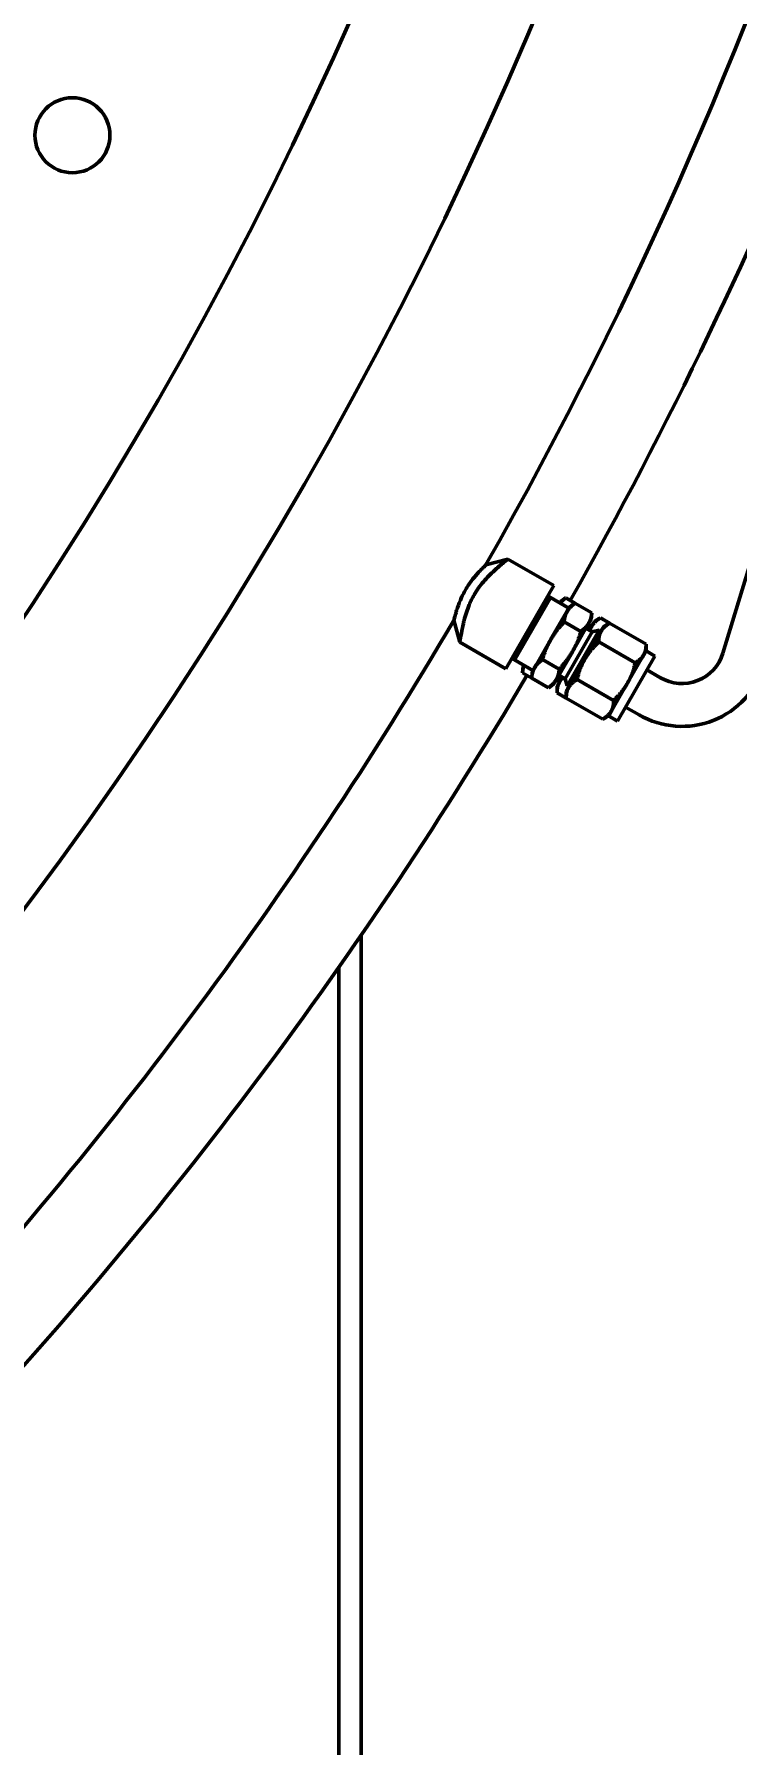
# Model space of a CAD drawing. Header units: inches. Extents: x 11 to 1621, y 11 to 1332.
# Drawn here: x 1285.96 to 1294.15, y 319.62 to 339.58 of the extents above; entities that cross this region are included whole.
import ezdxf

# ---------------------------------------------------------------- set-up
doc = ezdxf.new("R2010")
doc.units = ezdxf.units.IN
doc.header["$LTSCALE"] = 48
doc.header["$MEASUREMENT"] = 0
doc.layers.add('Dimension (ANSI)', color=7, linetype='Continuous', lineweight=25)
doc.layers.add('Visible (ANSI)', color=7, linetype='Continuous', lineweight=50)
doc.styles.add('Dimension Text', font='tahoma.ttf')
doc.dimstyles.new('ELC FT', dxfattribs={"dimscale": 48, "dimtxt": 0.12, "dimasz": 0.098425, "dimexe": 0.05, "dimexo": 0.1, "dimgap": 0.031496, "dimtad": 1, "dimdec": 5, "dimzin": 3, "dimdsep": 46, "dimlunit": 4, "dimtxsty": 'Dimension Text', "dimcen": 0.09, "dimdle": 0.5, "dimclrd": 5, "dimclre": 5, "dimclrt": 256, "dimadec": 1, "dimazin": 3, "dimtfac": 0.833333, "dimtofl": 0, "dimtmove": 0, "dimatfit": 3, "dimfxl": 0, "dimfrac": 2, "dimtolj": 1, "dimtzin": 0, "dimlwd": 25, "dimlwe": 25, "dimarcsym": 0})

# ---------------------------------------------------------------- blocks, each defined once
blk = doc.blocks.new('*D39')
at = {"layer": 'Defpoints', "color": 0, "linetype": 'Continuous', "transparency": 16777216}
for p in [(1445.072, 324.19), (1247.197, 313.63), (1445.072, 253.693)]:
    blk.add_point(p, dxfattribs=at)
at = {"layer": 'Dimension (ANSI)', "color": 5, "linetype": 'Continuous', "lineweight": 25, "transparency": 16777216}
for p, q in [((1445.072, 319.39), (1445.072, 251.293)), ((1247.197, 308.83), (1247.197, 251.293)), ((1251.921, 253.693), (1440.348, 253.693))]:
    blk.add_line(p, q, dxfattribs=at)
at = {"layer": 'Dimension (ANSI)', "color": 5, "linetype": 'Continuous', "transparency": 16777216}
for points in [[(1251.921, 254.48), (1251.921, 252.905), (1247.197, 253.693)], [(1440.348, 254.48), (1440.348, 252.905), (1445.072, 253.693)]]:
    blk.add_solid(points, dxfattribs=at)
at = {"layer": 'Dimension (ANSI)', "linetype": 'Continuous', "lineweight": 25, "transparency": 16777216, "insert": (1346.134, 258.841), "char_height": 5.76, "attachment_point": 5, "style": 'Dimension Text'}
blk.add_mtext('\\A1;16\'-5 7/8"', dxfattribs=at)

msp = doc.modelspace()

# ---------------------------------------------------------------- linework, layer by layer
at = {"layer": 'Visible (ANSI)'}
for p, q in [((1294.372488, 333.609992), (1293.990322, 332.359987)), ((1291.225766, 333.390329), (1291.481895, 333.458959)), ((1292.018867, 333.148938), (1291.481895, 333.458959)), ((1292.018867, 333.148938), (1291.458867, 332.17899)), ((1291.560218, 332.282133), (1291.980218, 333.009595)), ((1291.948304, 333.026718), (1291.980218, 333.009595)), ((1291.948867, 333.027695), (1291.980218, 333.009595)), ((1291.980218, 333.009595), (1292.194819, 332.885695)), ((1292.096589, 332.962615), (1292.087839, 332.94746)), ((1292.096589, 332.962615), (1292.157761, 333.005449)), ((1292.157761, 333.005449), (1292.264741, 332.943684)), ((1292.174262, 332.850089), (1291.984819, 332.521964)), ((1292.203569, 332.90085), (1292.174262, 332.850089)), ((1292.203569, 332.90085), (1292.264741, 332.943684)), ((1292.264741, 332.943684), (1292.459926, 332.830994)), ((1292.453417, 332.7566), (1292.459926, 332.830994)), ((1292.493661, 332.733365), (1292.561343, 332.772441)), ((1292.561343, 332.772441), (1292.668323, 332.710676)), ((1290.921895, 332.489011), (1290.853266, 332.74514)), ((1292.138446, 332.724934), (1292.33363, 332.612244)), ((1292.466004, 332.608402), (1292.150554, 332.062026)), ((1292.547351, 332.630198), (1292.172351, 331.980679)), ((1292.234667, 332.377714), (1292.42411, 332.705839)), ((1292.571334, 332.620839), (1292.381891, 332.292714)), ((1292.466004, 332.608402), (1292.392392, 332.650902)), ((1292.440371, 332.691963), (1292.410596, 332.640392)), ((1292.411657, 332.68427), (1292.440371, 332.691963)), ((1292.42411, 332.705839), (1292.453417, 332.7566)), ((1292.464354, 332.682604), (1292.432636, 332.627667)), ((1292.462411, 332.679238), (1292.440371, 332.691963)), ((1292.493661, 332.733365), (1292.464354, 332.682604)), ((1292.466004, 332.608402), (1292.547351, 332.630198)), ((1292.569391, 332.617473), (1292.547351, 332.630198)), ((1292.600641, 332.6716), (1292.571334, 332.620839)), ((1292.600641, 332.6716), (1292.668323, 332.710676)), ((1292.668323, 332.710676), (1293.094276, 332.464752)), ((1291.458867, 332.17899), (1290.921895, 332.489011)), ((1291.984819, 332.521964), (1291.795376, 332.193839)), ((1292.045224, 332.049589), (1292.234667, 332.377714)), ((1292.542027, 332.491926), (1292.96798, 332.246002)), ((1293.064969, 332.335839), (1293.094276, 332.3866)), ((1293.094276, 332.3866), (1293.094276, 332.464752)), ((1293.198199, 332.3266), (1293.094276, 332.3866)), ((1291.528867, 332.300233), (1291.560218, 332.282133)), ((1291.529431, 332.301209), (1291.560218, 332.282133)), ((1291.560218, 332.282133), (1291.774819, 332.158233)), ((1291.659089, 332.204843), (1291.65258, 332.130449)), ((1291.667839, 332.219998), (1291.659089, 332.204843)), ((1291.795376, 332.193839), (1291.766069, 332.143078)), ((1291.885855, 332.287434), (1292.081039, 332.174744)), ((1292.381891, 332.292714), (1292.192448, 331.964589)), ((1293.198199, 332.3266), (1292.760699, 331.568828)), ((1292.875526, 332.007714), (1293.064969, 332.335839)), ((1293.26217, 332.07316), (1293.104449, 332.16422)), ((1291.65258, 332.130449), (1291.75956, 332.068684)), ((1291.766069, 332.143078), (1291.75956, 332.068684)), ((1291.75956, 332.068684), (1291.954744, 331.955994)), ((1292.015917, 331.998828), (1291.954744, 331.955994)), ((1292.015917, 331.998828), (1292.045224, 332.049589)), ((1292.085468, 332.026354), (1292.056161, 331.975593)), ((1292.056161, 331.975593), (1292.056161, 331.897441)), ((1292.057677, 332.071158), (1292.065371, 332.042444)), ((1292.095146, 332.094016), (1292.065371, 332.042444)), ((1292.087411, 332.029719), (1292.065371, 332.042444)), ((1292.150554, 332.062026), (1292.076942, 332.104526)), ((1292.117186, 332.081291), (1292.085468, 332.026354)), ((1292.150554, 332.062026), (1292.172351, 331.980679)), ((1292.192448, 331.964589), (1292.163141, 331.913828)), ((1292.194391, 331.967954), (1292.172351, 331.980679)), ((1292.289437, 332.054426), (1292.71539, 331.808502)), ((1292.686083, 331.679589), (1292.875526, 332.007714)), ((1292.056161, 331.897441), (1292.163141, 331.835676)), ((1292.163141, 331.913828), (1292.163141, 331.835676)), ((1292.163141, 331.835676), (1292.589094, 331.589752)), ((1292.656776, 331.628828), (1292.589094, 331.589752)), ((1292.656776, 331.628828), (1292.686083, 331.679589)), ((1292.760699, 331.568828), (1292.656776, 331.628828)), ((1293.01217, 331.640147), (1292.854449, 331.731207)), ((1289.769479, 291.942735), (1289.769479, 329.068464)), ((1289.509479, 291.942735), (1289.509479, 328.69438))]:
    msp.add_line(p, q, dxfattribs=at)
for centre, radius in [((1247.196979, 358.380235), 48.3125), ((1247.196979, 358.380235), 46.34375), ((1247.196979, 358.380235), 42.829288), ((1247.196979, 358.380235), 42.579288), ((1247.196979, 358.380235), 42.279288), ((1286.401267, 338.404653), 0.4375)]:
    msp.add_circle(centre, radius, dxfattribs=at)
for centre, radius, start, end in [((1247.196979, 358.380235), 50.625, 330.4164882, 354.5628914), ((1247.196979, 358.380235), 51.6875, 330.5600044, 338.3089684), ((1247.196979, 358.380235), 50.625, 316.945601, 329.5835118), ((1293.51217, 332.506173), 0.5, 240, 343), ((1293.51217, 332.506173), 1, 240, 343), ((1247.196979, 358.380235), 51.6875, 316.9055918, 329.4399956)]:
    msp.add_arc(centre, radius, start, end, dxfattribs=at)
for points, knots in [([(1291.225766, 333.390329), (1291.225766, 333.390329), (1291.224366, 333.389009), (1291.21665, 333.381672), (1291.20768, 333.373134), (1291.181312, 333.347141), (1291.163057, 333.328709), (1291.131785, 333.295056), (1291.118657, 333.280485), (1291.078646, 333.233712), (1291.050636, 333.197821), (1291.011567, 333.140119), (1290.998449, 333.119139), (1290.986457, 333.098368)], [10.886827472, 10.886827472, 10.886827472, 10.886827472, 11.130694117, 11.130694117, 11.530558826, 11.530558826, 11.974604272, 11.974604272, 12.247005058, 12.247005058, 12.772499895, 12.772499895, 13.064192966, 13.064192966, 13.064192966, 13.064192966]), ([(1291.087183, 333.040214), (1291.103112, 333.067803), (1291.120979, 333.095406), (1291.176037, 333.171501), (1291.217684, 333.219194), (1291.281654, 333.28438), (1291.303464, 333.305283), (1291.35736, 333.355062), (1291.39119, 333.384204), (1291.443057, 333.427641), (1291.462145, 333.44306), (1291.478792, 333.456479), (1291.481895, 333.458959), (1291.481895, 333.458959)], [-13.064192966, -13.064192966, -13.064192966, -13.064192966, -12.772499895, -12.772499895, -12.247005058, -12.247005058, -11.974604272, -11.974604272, -11.530558826, -11.530558826, -11.130694117, -11.130694117, -10.886827472, -10.886827472, -10.886827472, -10.886827472]), ([(1290.986457, 333.098368), (1290.970772, 333.071202), (1290.955757, 333.042161), (1290.922823, 332.970451), (1290.90646, 332.927179), (1290.890193, 332.878372), (1290.886754, 332.867568), (1290.879042, 332.842499), (1290.874883, 332.828141), (1290.864683, 332.791448), (1290.85996, 332.772586), (1290.854474, 332.750302), (1290.85329, 332.745242), (1290.853266, 332.745141), (1290.853266, 332.74514), (1290.853266, 332.74514)], [4.354730989, 4.354730989, 4.354730989, 4.354730989, 4.736232988, 4.736232988, 5.279592431, 5.279592431, 5.444319683, 5.444319683, 5.688632251, 5.688632251, 6.134945495, 6.134945495, 6.528026183, 6.528026183, 6.532096483, 6.532096483, 6.532096483, 6.532096483]), ([(1290.921895, 332.489011), (1290.921895, 332.489011), (1290.921895, 332.489012), (1290.921928, 332.489221), (1290.923534, 332.499962), (1290.930655, 332.544176), (1290.936651, 332.580255), (1290.9491, 332.644502), (1290.954111, 332.668761), (1290.963338, 332.709619), (1290.967437, 332.726849), (1290.98682, 332.802922), (1291.006242, 332.865745), (1291.047184, 332.965125), (1291.06635, 333.00413), (1291.087183, 333.040214)], [-6.532096483, -6.532096483, -6.532096483, -6.532096483, -6.528026183, -6.528026183, -6.134945495, -6.134945495, -5.688632251, -5.688632251, -5.444319683, -5.444319683, -5.279592431, -5.279592431, -4.736232988, -4.736232988, -4.354730989, -4.354730989, -4.354730989, -4.354730989])]:
    msp.add_open_spline(points, degree=3, knots=knots, dxfattribs=at)
for points, weights in [([(1292.157761, 333.005449), (1292.116835, 332.976792), (1292.090932, 332.945673)], [1, 1.02507774964, 1.01701646495]), ([(1292.174262, 332.850089), (1292.144955, 332.799328), (1292.138446, 332.724934)], [1, 1.0379548493, 1]), ([(1292.264741, 332.943684), (1292.203569, 332.90085), (1292.174262, 332.850089)], [1, 1.0379548493, 1]), ([(1292.42411, 332.705839), (1292.453417, 332.7566), (1292.459926, 332.830994)], [1, 1.0379548493, 1]), ([(1292.561343, 332.772441), (1292.493661, 332.733365), (1292.464354, 332.682604)], [1, 1.0379548493, 1]), ([(1292.138446, 332.724934), (1292.043433, 332.623486), (1291.984819, 332.521964)], [1, 1.0379548493, 1]), ([(1292.234667, 332.377714), (1292.293281, 332.479236), (1292.33363, 332.612244)], [1, 1.0379548493, 1]), ([(1292.33363, 332.612244), (1292.394803, 332.655078), (1292.42411, 332.705839)], [1, 1.0379548493, 1]), ([(1292.464354, 332.682604), (1292.448815, 332.65569), (1292.441649, 332.622463)], [1, 1.01977162407, 1.01894418765]), ([(1292.571334, 332.620839), (1292.542027, 332.570078), (1292.542027, 332.491926)], [1, 1.0379548493, 1]), ([(1292.668323, 332.710676), (1292.600641, 332.6716), (1292.571334, 332.620839)], [1, 1.0379548493, 1]), ([(1291.984819, 332.521964), (1291.926205, 332.420442), (1291.885855, 332.287434)], [1, 1.0379548493, 1]), ([(1292.081039, 332.174744), (1292.176053, 332.276192), (1292.234667, 332.377714)], [1, 1.0379548493, 1]), ([(1292.542027, 332.491926), (1292.440505, 332.394236), (1292.381891, 332.292714)], [1, 1.0379548493, 1]), ([(1293.064969, 332.335839), (1293.094276, 332.3866), (1293.094276, 332.464752)], [1, 1.0379548493, 1]), ([(1291.670932, 332.218212), (1291.656934, 332.18022), (1291.65258, 332.130449)], [1.01701646495, 1.02507774964, 1]), ([(1291.795376, 332.193839), (1291.766069, 332.143078), (1291.75956, 332.068684)], [1, 1.0379548493, 1]), ([(1291.885855, 332.287434), (1291.824683, 332.2446), (1291.795376, 332.193839)], [1, 1.0379548493, 1]), ([(1292.045224, 332.049589), (1292.074531, 332.10035), (1292.081039, 332.174744)], [1, 1.0379548493, 1]), ([(1292.381891, 332.292714), (1292.323277, 332.191192), (1292.289437, 332.054426)], [1, 1.0379548493, 1]), ([(1292.875526, 332.007714), (1292.93414, 332.109236), (1292.96798, 332.246002)], [1, 1.0379548493, 1]), ([(1292.96798, 332.246002), (1293.035662, 332.285078), (1293.064969, 332.335839)], [1, 1.0379548493, 1]), ([(1291.954744, 331.955994), (1292.015917, 331.998828), (1292.045224, 332.049589)], [1, 1.0379548493, 1]), ([(1292.085468, 332.026354), (1292.056161, 331.975593), (1292.056161, 331.897441)], [1, 1.0379548493, 1]), ([(1292.126199, 332.076088), (1292.101007, 332.053268), (1292.085468, 332.026354)], [1.01894418765, 1.01977162407, 1]), ([(1292.192448, 331.964589), (1292.163141, 331.913828), (1292.163141, 331.835676)], [1, 1.0379548493, 1]), ([(1292.289437, 332.054426), (1292.221755, 332.01535), (1292.192448, 331.964589)], [1, 1.0379548493, 1]), ([(1292.71539, 331.808502), (1292.816912, 331.906192), (1292.875526, 332.007714)], [1, 1.0379548493, 1]), ([(1292.686083, 331.679589), (1292.71539, 331.73035), (1292.71539, 331.808502)], [1, 1.0379548493, 1]), ([(1292.589094, 331.589752), (1292.656776, 331.628828), (1292.686083, 331.679589)], [1, 1.0379548493, 1])]:
    msp.add_rational_spline(points, weights, degree=2, dxfattribs=at)

# ---------------------------------------------------------------- dimensions: what is measured, and where the dimension line sits
at = {"layer": 'Dimension (ANSI)', "color": 5, "linetype": 'Continuous', "lineweight": 25, "true_color": 0x0000ff}
dim = msp.add_linear_dim(base=(1445.071979, 253.692735), p1=(1247.196979, 313.630235), p2=(1445.071979, 324.190163), angle=180, dimstyle='ELC FT', override={"dimgap": 0.031496, "dimdec": 5, "dimlfac": 1, "dimtol": 0, "dimlim": 0, "dimtp": 0, "dimtm": 0, "dimtdec": 2, "dimatfit": 1}, dxfattribs=at)
dim.commit()
dim.dimension.update_dxf_attribs({"geometry": '*D39', "text_midpoint": (1346.134479, 253.692735), "dimtype": 160})

doc.saveas('drawing.dxf')
